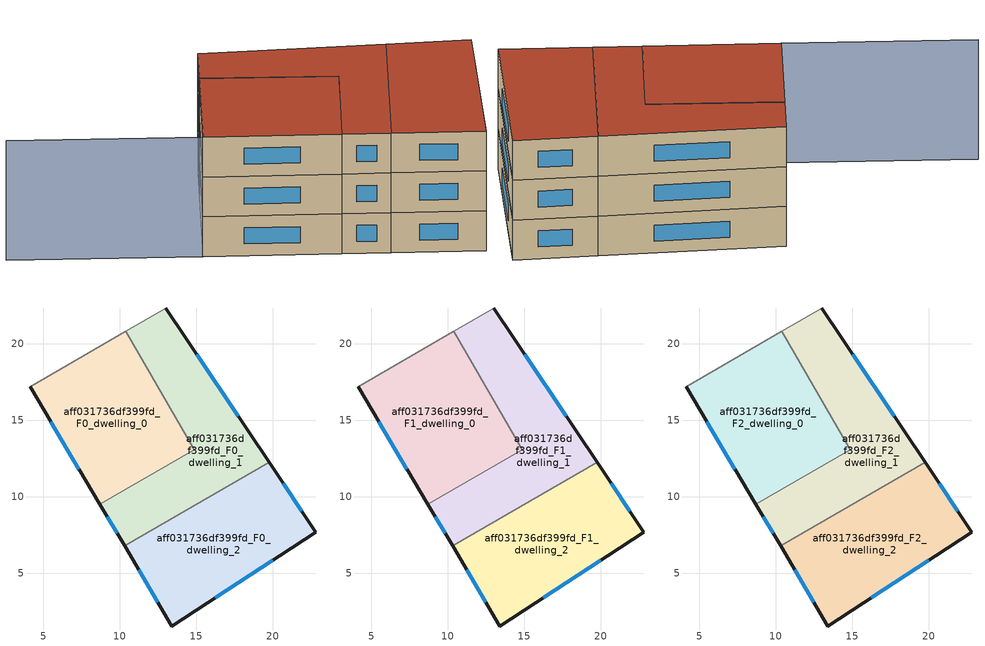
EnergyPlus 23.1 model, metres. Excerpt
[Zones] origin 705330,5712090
aff031736df399fd_F0_dwelling_0
 floor ground (EU_floor_Construction): 10.38,20.8 14.85,13.07 8.7,9.5 4.14,17.19 z0
 wall outside (EU_wall_Construction): 4.14,17.19 8.7,9.5 z0:3
 wall adiabatic (EU_wall_Construction): 10.38,20.8 4.14,17.19 z0:3
 wall to aff031736df399fd_F0_dwelling_1 (EU_wall_Construction): 8.7,9.5 14.85,13.07 10.38,20.8 z0:3
 window (EU_Window_Construction): 5.5,14.89 7.33,11.8 z0.9:2.1
aff031736df399fd_F0_dwelling_1
 floor ground (EU_floor_Construction): 13.01,22.33 19.75,12.25 10.31,6.78 8.7,9.5 14.85,13.07 10.38,20.8 z0
 wall outside (EU_wall_Construction): 19.75,12.25 13.01,22.33 / 8.7,9.5 10.31,6.78 z0:3
 wall adiabatic (EU_wall_Construction): 13.01,22.33 10.38,20.8 z0:3
 wall to aff031736df399fd_F0_dwelling_2 (EU_wall_Construction): 10.31,6.78 19.75,12.25 z0:3
 window (EU_Window_Construction): 17.73,15.26 15.03,19.31 / 9.18,8.69 9.83,7.6 z0.9:2.1
aff031736df399fd_F0_dwelling_2
 floor ground (EU_floor_Construction): 19.75,12.25 22.81,7.68 13.41,1.55 10.31,6.78 z0
 wall outside (EU_wall_Construction): 10.31,6.78 13.41,1.55 22.81,7.68 19.75,12.25 z0:3
 window (EU_Window_Construction): 21.89,9.05 20.67,10.88 / 16.22,3.39 20,5.84 / 11.24,5.22 12.48,3.12 z0.9:2.1
aff031736df399fd_F1_dwelling_0
 floor to aff031736df399fd_F0_dwelling_0 (EU_floor_Construction): 10.38,20.8 14.85,13.07 8.7,9.5 4.14,17.19 z3
 wall outside (EU_wall_Construction): 4.14,17.19 8.7,9.5 z3:6
 wall adiabatic (EU_wall_Construction): 10.38,20.8 4.14,17.19 z3:6
 wall to aff031736df399fd_F1_dwelling_1 (EU_wall_Construction): 8.7,9.5 14.85,13.07 10.38,20.8 z3:6
 window (EU_Window_Construction): 5.5,14.89 7.33,11.8 z3.9:5.1
aff031736df399fd_F1_dwelling_1
 floor to aff031736df399fd_F0_dwelling_1 (EU_floor_Construction): 13,22.33 19.75,12.25 10.31,6.78 8.7,9.5 14.85,13.07 10.38,20.8 z3
 wall outside (EU_wall_Construction): 19.75,12.25 13.01,22.33 / 8.7,9.5 10.31,6.78 z3:6
 wall adiabatic (EU_wall_Construction): 13.01,22.33 10.38,20.8 z3:6
 wall to aff031736df399fd_F1_dwelling_2 (EU_wall_Construction): 10.31,6.78 19.75,12.25 z3:6
 window (EU_Window_Construction): 17.73,15.26 15.03,19.31 / 9.18,8.69 9.83,7.6 z3.9:5.1
aff031736df399fd_F1_dwelling_2
 floor to aff031736df399fd_F0_dwelling_2 (EU_floor_Construction): 19.75,12.25 22.81,7.68 13.41,1.55 10.31,6.78 z3
 wall outside (EU_wall_Construction): 10.31,6.78 13.41,1.55 22.81,7.68 19.75,12.25 z3:6
 window (EU_Window_Construction): 21.89,9.05 20.67,10.88 / 16.22,3.39 20,5.84 / 11.24,5.22 12.48,3.12 z3.9:5.1
aff031736df399fd_F2_dwelling_0
 floor to aff031736df399fd_F1_dwelling_0 (EU_floor_Construction): 10.38,20.8 14.85,13.07 8.7,9.5 4.14,17.19 z6
 wall outside (EU_wall_Construction): 4.14,17.19 8.7,9.5 z6:9
 wall adiabatic (EU_wall_Construction): 10.38,20.8 4.14,17.19 z6:9
 wall to aff031736df399fd_F2_dwelling_1 (EU_wall_Construction): 8.7,9.5 14.85,13.07 10.38,20.8 z6:9
 window (EU_Window_Construction): 5.5,14.89 7.33,11.8 z6.9:8.1
 roof outside (EU_roof_Construction): 14.85,13.07 10.38,20.8 4.14,17.19 8.7,9.5 z9
aff031736df399fd_F2_dwelling_1
 floor to aff031736df399fd_F1_dwelling_1 (EU_floor_Construction): 13,22.33 19.75,12.25 10.31,6.78 8.7,9.5 14.85,13.07 10.38,20.8 z6
 wall outside (EU_wall_Construction): 19.75,12.25 13.01,22.33 / 8.7,9.5 10.31,6.78 z6:9
 wall adiabatic (EU_wall_Construction): 13.01,22.33 10.38,20.8 z6:9
 wall to aff031736df399fd_F2_dwelling_2 (EU_wall_Construction): 10.31,6.78 19.75,12.25 z6:9
 window (EU_Window_Construction): 17.73,15.26 15.03,19.31 / 9.18,8.69 9.83,7.6 z6.9:8.1
 roof outside (EU_roof_Construction): 19.75,12.25 13.01,22.33 10.38,20.8 14.85,13.07 8.7,9.5 10.31,6.78 z9
aff031736df399fd_F2_dwelling_2
 floor to aff031736df399fd_F1_dwelling_2 (EU_floor_Construction): 19.75,12.25 22.81,7.68 13.41,1.55 10.31,6.78 z6
 wall outside (EU_wall_Construction): 10.31,6.78 13.41,1.55 22.81,7.68 19.75,12.25 z6:9
 window (EU_Window_Construction): 21.89,9.05 20.67,10.88 / 16.22,3.39 20,5.84 / 11.24,5.22 12.48,3.12 z6.9:8.1
 roof outside (EU_roof_Construction): 22.81,7.68 19.75,12.25 10.31,6.78 13.41,1.55 z9
shading: 13.01,22.33 4.15,17.17 / 4.15,17.17 -2.21,28.1 z0:9
[Building]
EU S2 Campaign: North Axis=0; Terrain=City; Solar Distribution=FullExterior
[Site:Location]
London: Latitude=51.5; Longitude=-0.5; Time Zone=0; Elevation=25
[SizingPeriod:WeatherFileDays]
AnnualSizingPeriod: Begin Month=1; Begin Day of Month=1; End Month=12; End Day of Month=31; Day of Week for Start Day=Monday; Use Weather File Daylight Saving Period=No; Use Weather File Rain and Snow Indicators=No
[MATERIAL]
EU_InternalMass_Material: Roughness=MediumRough; Thickness=0.1; Conductivity=1; Density=1800; Specific Heat=900; Thermal Absorptance=0.9; Solar Absorptance=0.7; Visible Absorptance=0.7
[MATERIAL:NOMASS] Roughness=MediumRough; Thermal Absorptance=0.9; Solar Absorptance=0.7; Visible Absorptance=0.7
Name | Thermal Resistance
EU_wall_NoMass | 1.04674
EU_roof_NoMass | 4.32442
EU_floor_NoMass | 2.04616
[WINDOWMATERIAL:SIMPLEGLAZINGSYSTEM]
EU_Window_SimpleGlazing: UFactor=4.25843; Solar Heat Gain Coefficient=0.85; Visible Transmittance=0.85
[CONSTRUCTION]
EU_wall_Construction: EU_wall_NoMass
EU_roof_Construction: EU_roof_NoMass
EU_floor_Construction: EU_floor_NoMass
EU_Window_Construction: EU_Window_SimpleGlazing
EU_InternalMass_Construction: EU_InternalMass_Material
[ZONE] Type=1; Multiplier=1; Ceiling Height=autocalculate; Floor Area=autocalculate; Part of Total Floor Area=Yes
Name | Volume
aff031736df399fd_F0_dwelling_0 | 192.017
aff031736df399fd_F1_dwelling_0; aff031736df399fd_F2_dwelling_0 | 192.016
aff031736df399fd_F0_dwelling_1; aff031736df399fd_F1_dwelling_1; aff031736df399fd_F2_dwelling_1 | 192.037
aff031736df399fd_F0_dwelling_2; aff031736df399fd_F1_dwelling_2; aff031736df399fd_F2_dwelling_2 | 192.011
[INTERNALMASS] Construction=EU_InternalMass_Construction
Name | Zone or ZoneList | Surface Area
aff031736df399fd_F0_dwelling_0_EU_InternalMass | aff031736df399fd_F0_dwelling_0 | 64.0033
aff031736df399fd_F0_dwelling_1_EU_InternalMass | aff031736df399fd_F0_dwelling_1 | 64.0122
aff031736df399fd_F0_dwelling_2_EU_InternalMass | aff031736df399fd_F0_dwelling_2 | 64.0059
aff031736df399fd_F1_dwelling_0_EU_InternalMass | aff031736df399fd_F1_dwelling_0 | 64.0033
aff031736df399fd_F1_dwelling_1_EU_InternalMass | aff031736df399fd_F1_dwelling_1 | 64.0122
aff031736df399fd_F1_dwelling_2_EU_InternalMass | aff031736df399fd_F1_dwelling_2 | 64.0059
aff031736df399fd_F2_dwelling_0_EU_InternalMass | aff031736df399fd_F2_dwelling_0 | 64.0033
aff031736df399fd_F2_dwelling_1_EU_InternalMass | aff031736df399fd_F2_dwelling_1 | 64.0122
aff031736df399fd_F2_dwelling_2_EU_InternalMass | aff031736df399fd_F2_dwelling_2 | 64.0059
[OTHEREQUIPMENT] Fuel Type=Electricity; Design Level Calculation Method=Watts/Area; Power per Zone Floor Area=1; Fraction Latent=0; Fraction Radiant=0; Fraction Lost=0; Carbon Dioxide Generation Rate=0; EndUse Subcategory=EU_Step8_InternalGains
Name | Zone or ZoneList or Space or SpaceList | Schedule
EU_Step8_InternalGain_aff031736df399fd_F0_dwelling_0_f000 | aff031736df399fd_F0_dwelling_0 | EU_Step8_GainSchedule_aff031736df399fd_F0_dwelling_0_f000
EU_Step8_InternalGain_aff031736df399fd_F0_dwelling_1_f000 | aff031736df399fd_F0_dwelling_1 | EU_Step8_GainSchedule_aff031736df399fd_F0_dwelling_1_f000
EU_Step8_InternalGain_aff031736df399fd_F0_dwelling_2_f000 | aff031736df399fd_F0_dwelling_2 | EU_Step8_GainSchedule_aff031736df399fd_F0_dwelling_2_f000
EU_Step8_InternalGain_aff031736df399fd_F1_dwelling_0_f000 | aff031736df399fd_F1_dwelling_0 | EU_Step8_GainSchedule_aff031736df399fd_F1_dwelling_0_f000
EU_Step8_InternalGain_aff031736df399fd_F1_dwelling_1_f000 | aff031736df399fd_F1_dwelling_1 | EU_Step8_GainSchedule_aff031736df399fd_F1_dwelling_1_f000
EU_Step8_InternalGain_aff031736df399fd_F1_dwelling_2_f000 | aff031736df399fd_F1_dwelling_2 | EU_Step8_GainSchedule_aff031736df399fd_F1_dwelling_2_f000
EU_Step8_InternalGain_aff031736df399fd_F2_dwelling_0_f000 | aff031736df399fd_F2_dwelling_0 | EU_Step8_GainSchedule_aff031736df399fd_F2_dwelling_0_f000
EU_Step8_InternalGain_aff031736df399fd_F2_dwelling_1_f000 | aff031736df399fd_F2_dwelling_1 | EU_Step8_GainSchedule_aff031736df399fd_F2_dwelling_1_f000
EU_Step8_InternalGain_aff031736df399fd_F2_dwelling_2_f000 | aff031736df399fd_F2_dwelling_2 | EU_Step8_GainSchedule_aff031736df399fd_F2_dwelling_2_f000
[ZONEVENTILATION:DESIGNFLOWRATE] Schedule=EU_AlwaysOn; Design Flow Rate Calculation Method=AirChanges/Hour; Air Changes per Hour=0.488719; Ventilation Type=Natural; Fan Pressure Rise=0; Fan Total Efficiency=1; Constant Term Coefficient=1; Temperature Term Coefficient=0; Velocity Term Coefficient=0; Velocity Squared Term Coefficient=0; Minimum Indoor Temperature=-100; Maximum Indoor Temperature=100; Delta Temperature=-100; Minimum Outdoor Temperature=-100; Maximum Outdoor Temperature=100; Maximum Wind Speed=40
Name | Zone or ZoneList or Space or SpaceList
EU_ConstantAir_aff031736df399fd_F0_dwelling_0 | aff031736df399fd_F0_dwelling_0
EU_ConstantAir_aff031736df399fd_F0_dwelling_1 | aff031736df399fd_F0_dwelling_1
EU_ConstantAir_aff031736df399fd_F0_dwelling_2 | aff031736df399fd_F0_dwelling_2
EU_ConstantAir_aff031736df399fd_F1_dwelling_0 | aff031736df399fd_F1_dwelling_0
EU_ConstantAir_aff031736df399fd_F1_dwelling_1 | aff031736df399fd_F1_dwelling_1
EU_ConstantAir_aff031736df399fd_F1_dwelling_2 | aff031736df399fd_F1_dwelling_2
EU_ConstantAir_aff031736df399fd_F2_dwelling_0 | aff031736df399fd_F2_dwelling_0
EU_ConstantAir_aff031736df399fd_F2_dwelling_1 | aff031736df399fd_F2_dwelling_1
EU_ConstantAir_aff031736df399fd_F2_dwelling_2 | aff031736df399fd_F2_dwelling_2
[HVACTEMPLATE:THERMOSTAT] Constant Heating Setpoint=20; Constant Cooling Setpoint=50
EU_HeatOnly_aff031736df399fd_F0_dwelling_0; EU_HeatOnly_aff031736df399fd_F0_dwelling_1; EU_HeatOnly_aff031736df399fd_F0_dwelling_2; EU_HeatOnly_aff031736df399fd_F1_dwelling_0; EU_HeatOnly_aff031736df399fd_F1_dwelling_1; EU_HeatOnly_aff031736df399fd_F1_dwelling_2; EU_HeatOnly_aff031736df399fd_F2_dwelling_0; EU_HeatOnly_aff031736df399fd_F2_dwelling_1; EU_HeatOnly_aff031736df399fd_F2_dwelling_2
[HVACTEMPLATE:ZONE:IDEALLOADSAIRSYSTEM] System Availability Schedule=EU_AlwaysOn; Maximum Heating Supply Air Temperature=50; Minimum Cooling Supply Air Temperature=13; Maximum Heating Supply Air Humidity Ratio=0.0156; Minimum Cooling Supply Air Humidity Ratio=0.0077; Heating Limit=NoLimit; Cooling Limit=NoLimit; Heating Availability Schedule=EU_AlwaysOn; Cooling Availability Schedule=EU_CoolingOff; Dehumidification Control Type=ConstantSensibleHeatRatio; Cooling Sensible Heat Ratio=0.7; Dehumidification Setpoint=60; Humidification Control Type=None; Humidification Setpoint=30; Outdoor Air Method=None; Outdoor Air Flow Rate per Person=0.00944; Outdoor Air Flow Rate per Zone Floor Area=0; Outdoor Air Flow Rate per Zone=0; Demand Controlled Ventilation Type=None; Outdoor Air Economizer Type=NoEconomizer; Heat Recovery Type=None; Sensible Heat Recovery Effectiveness=0.7; Latent Heat Recovery Effectiveness=0.65
Name | Template Thermostat
aff031736df399fd_F0_dwelling_0 | EU_HeatOnly_aff031736df399fd_F0_dwelling_0
aff031736df399fd_F0_dwelling_1 | EU_HeatOnly_aff031736df399fd_F0_dwelling_1
aff031736df399fd_F0_dwelling_2 | EU_HeatOnly_aff031736df399fd_F0_dwelling_2
aff031736df399fd_F1_dwelling_0 | EU_HeatOnly_aff031736df399fd_F1_dwelling_0
aff031736df399fd_F1_dwelling_1 | EU_HeatOnly_aff031736df399fd_F1_dwelling_1
aff031736df399fd_F1_dwelling_2 | EU_HeatOnly_aff031736df399fd_F1_dwelling_2
aff031736df399fd_F2_dwelling_0 | EU_HeatOnly_aff031736df399fd_F2_dwelling_0
aff031736df399fd_F2_dwelling_1 | EU_HeatOnly_aff031736df399fd_F2_dwelling_1
aff031736df399fd_F2_dwelling_2 | EU_HeatOnly_aff031736df399fd_F2_dwelling_2
[SIZING:ZONE] Zone Cooling Design Supply Air Temperature Input Method=SupplyAirTemperature; Zone Cooling Design Supply Air Temperature=13; Zone Heating Design Supply Air Temperature Input Method=SupplyAirTemperature; Zone Heating Design Supply Air Temperature=50; Zone Cooling Design Supply Air Humidity Ratio=0.008; Zone Heating Design Supply Air Humidity Ratio=0.008; Cooling Design Air Flow Method=DesignDay; Cooling Design Air Flow Rate=0; Cooling Minimum Air Flow per Zone Floor Area=0.000762; Cooling Minimum Air Flow=0; Cooling Minimum Air Flow Fraction=0.2; Heating Design Air Flow Method=DesignDay; Heating Design Air Flow Rate=0; Heating Maximum Air Flow per Zone Floor Area=0.002032; Heating Maximum Air Flow=0.141576; Heating Maximum Air Flow Fraction=0.3; Account for Dedicated Outdoor Air System=No; Dedicated Outdoor Air System Control Strategy=NeutralSupplyAir; Dedicated Outdoor Air Low Setpoint Temperature for Design=autosize; Dedicated Outdoor Air High Setpoint Temperature for Design=autosize; Zone Load Sizing Method=Sensible Load Only No Latent Load; Zone Latent Cooling Design Supply Air Humidity Ratio Input Method=HumidityRatioDifference; Zone Cooling Design Supply Air Humidity Ratio Difference=0.005; Zone Latent Heating Design Supply Air Humidity Ratio Input Method=HumidityRatioDifference; Zone Humidification Design Supply Air Humidity Ratio Difference=0.005
aff031736df399fd_F0_dwelling_0; aff031736df399fd_F0_dwelling_1; aff031736df399fd_F0_dwelling_2; aff031736df399fd_F1_dwelling_0; aff031736df399fd_F1_dwelling_1; aff031736df399fd_F1_dwelling_2; aff031736df399fd_F2_dwelling_0; aff031736df399fd_F2_dwelling_1; aff031736df399fd_F2_dwelling_2
[SCHEDULE:CONSTANT]
Name | Hourly Value
EU_AlwaysOn | 1
EU_CoolingOff | 0
[SCHEDULE:FILE] Column Number=1; Rows to Skip at Top=0; Number of Hours of Data=8760; Column Separator=Comma; Interpolate to Timestep=No; Minutes per Item=60; Adjust Schedule for Daylight Savings=Yes
Name | File
EU_Step8_GainSchedule_aff031736df399fd_F0_dwelling_0_f000 | ../../schedules/aff031736df399fd/aff031736df399fd_F0_dwelling_0_f000_gain.csv
EU_Step8_GainSchedule_aff031736df399fd_F0_dwelling_1_f000 | ../../schedules/aff031736df399fd/aff031736df399fd_F0_dwelling_1_f000_gain.csv
EU_Step8_GainSchedule_aff031736df399fd_F0_dwelling_2_f000 | ../../schedules/aff031736df399fd/aff031736df399fd_F0_dwelling_2_f000_gain.csv
EU_Step8_GainSchedule_aff031736df399fd_F1_dwelling_0_f000 | ../../schedules/aff031736df399fd/aff031736df399fd_F1_dwelling_0_f000_gain.csv
EU_Step8_GainSchedule_aff031736df399fd_F1_dwelling_1_f000 | ../../schedules/aff031736df399fd/aff031736df399fd_F1_dwelling_1_f000_gain.csv
EU_Step8_GainSchedule_aff031736df399fd_F1_dwelling_2_f000 | ../../schedules/aff031736df399fd/aff031736df399fd_F1_dwelling_2_f000_gain.csv
EU_Step8_GainSchedule_aff031736df399fd_F2_dwelling_0_f000 | ../../schedules/aff031736df399fd/aff031736df399fd_F2_dwelling_0_f000_gain.csv
EU_Step8_GainSchedule_aff031736df399fd_F2_dwelling_1_f000 | ../../schedules/aff031736df399fd/aff031736df399fd_F2_dwelling_1_f000_gain.csv
EU_Step8_GainSchedule_aff031736df399fd_F2_dwelling_2_f000 | ../../schedules/aff031736df399fd/aff031736df399fd_F2_dwelling_2_f000_gain.csv
